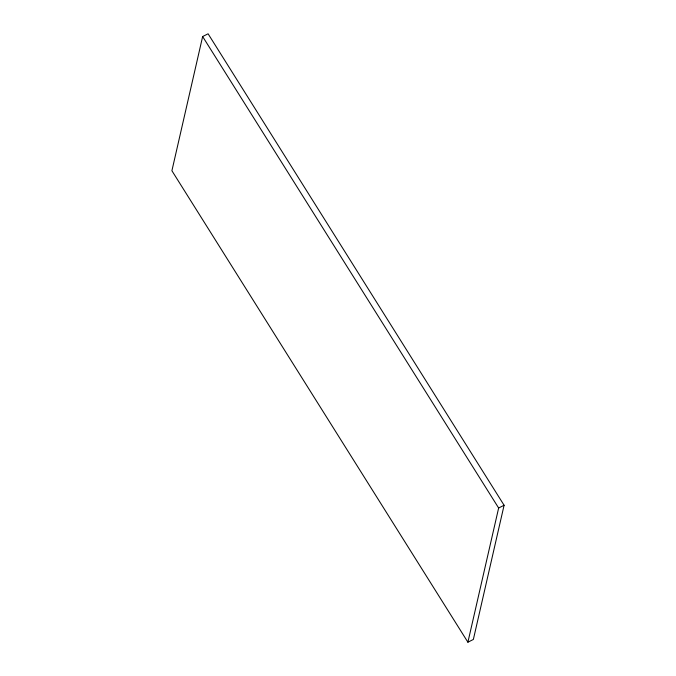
<?xml version="1.0" encoding="UTF-8"?>
<svg xmlns="http://www.w3.org/2000/svg" width="676" height="676" viewBox="0 0 676 676"><rect width="100%" height="100%" fill="white"/><g stroke="black" fill="none" stroke-linecap="round" stroke-linejoin="round"><path stroke-width="1.01" d="M202.639 36.546L171.907 170.741L467.902 642.2L473.361 639.454L504.093 505.259L208.098 33.8L202.639 36.546L498.643 508.006L467.902 642.2M498.643 508.006L504.093 505.259"/></g></svg>
